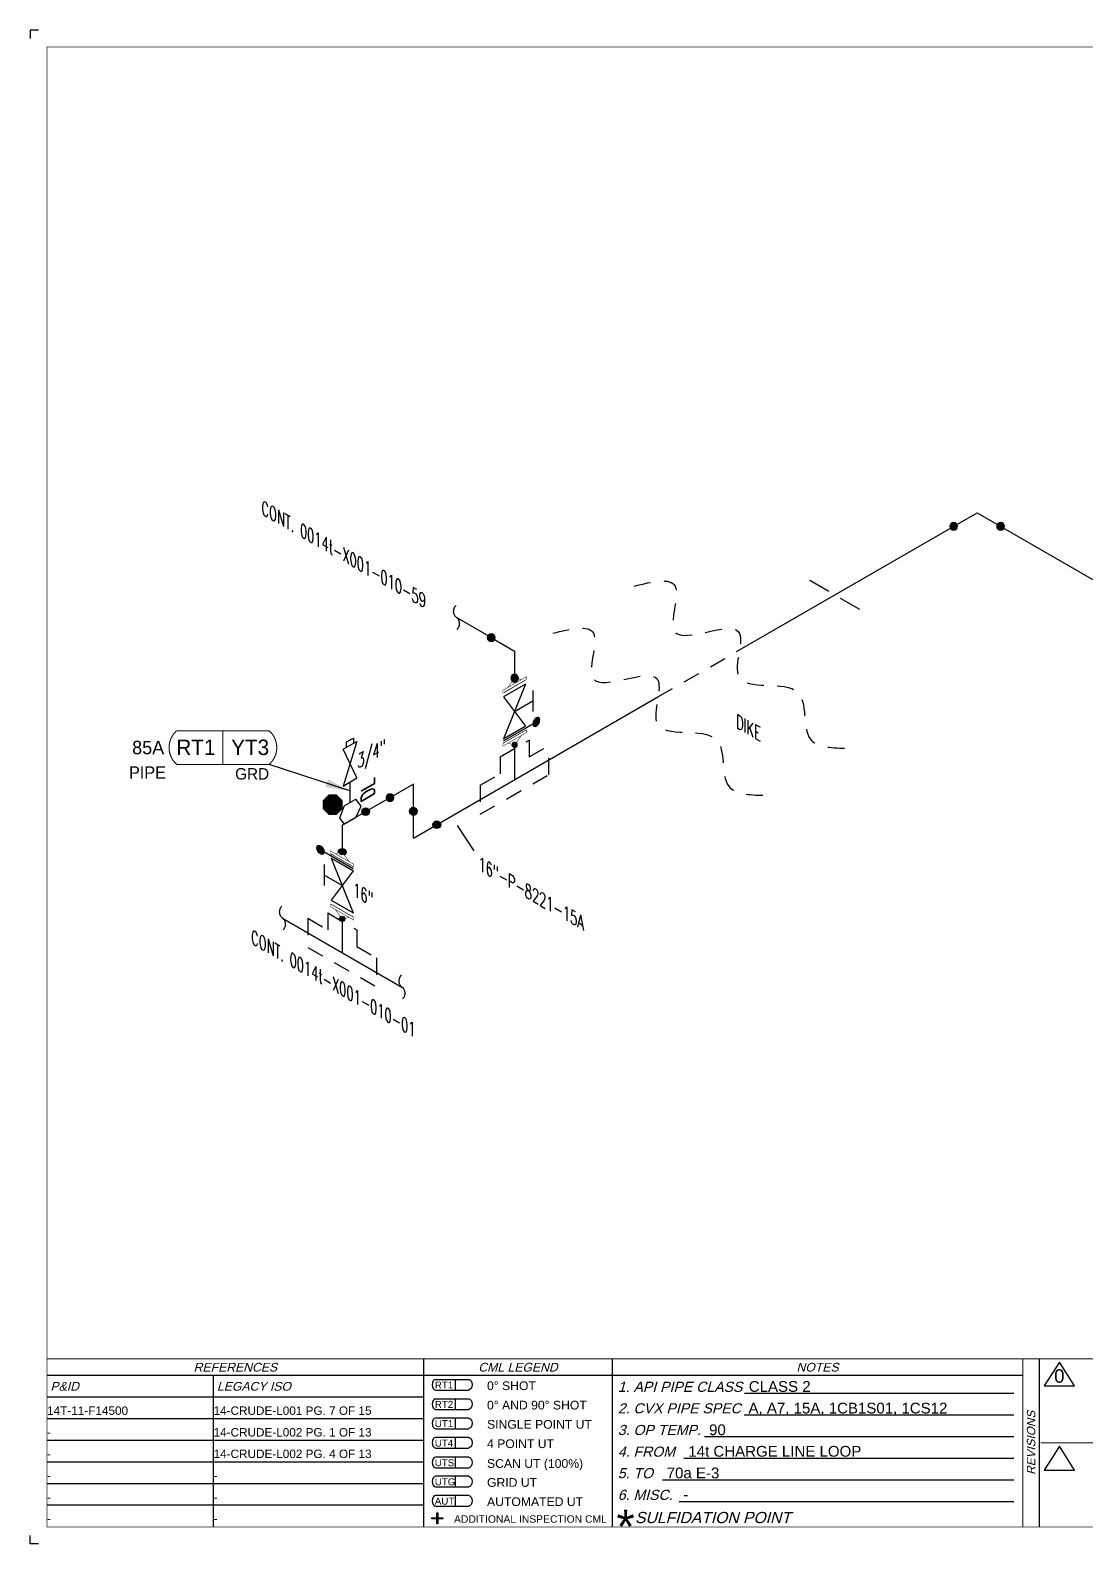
# Model space of a CAD drawing. Header units: inches. Extents: x 0 to 17.2, y 0 to 11.2.
# Drawn here: x 0 to 7.85, y 0 to 11.25 of the extents above; entities that cross this region are included whole.
import ezdxf
from ezdxf.enums import TextEntityAlignment as Align

# ---------------------------------------------------------------- set-up
doc = ezdxf.new("R2010")
doc.units = ezdxf.units.IN
doc.header["$MEASUREMENT"] = 0
doc.linetypes.add('HIDDEN2', pattern=[0.1875, 0.125, -0.0625])
for name, color, linetype in [('BORDER', 3, 'Continuous'), ('BORDERTEXT', 7, 'Continuous'), ('COMP', 1, 'Continuous'), ('Continuation', 7, 'Continuous'), ('DL', 20, 'Continuous'), ('FITTINGS', 4, 'Continuous'), ('PART_PCML', 7, 'Continuous'), ('PART_SelectedCML_RT', 132, 'Continuous'), ('PIPE-ANNO', 150, 'HIDDEN2'), ('TEXT', 7, 'Continuous'), ('UNAS.PIPE', 251, 'Continuous'), ('WELD POINTS', 41, 'Continuous')]:
    doc.layers.add(name, color=color, linetype=linetype)
doc.layers.add('PIPE', color=7, linetype='Continuous', lineweight=30)
doc.styles.add('CMLPAS', font='')
doc.styles.add('FEASStandard', font='arial.ttf')
doc.styles.add('ISO30', font='simplex.shx', dxfattribs={"width": 0.85, "oblique": 30, "height": 0.075})
doc.styles.add('PART_Standard', font='romans', dxfattribs={"width": 0.8, "height": 0.09})
doc.styles.add('Richmond', font='arial.ttf')
doc.styles.add('SIMPLEX', font='ROMANS')
doc.styles.get("Standard").update_dxf_attribs({"font": 'arial.ttf'})
doc.styles.get('CMLPAS').set_extended_font_data('Cordia New')
doc.dimstyles.get("Standard").update_dxf_attribs({"dimtxt": 0.18, "dimasz": 0.18, "dimexe": 0.18, "dimexo": 0.0625, "dimgap": 0.09, "dimtad": 0, "dimtih": 1, "dimtoh": 1, "dimdec": 4, "dimzin": 0, "dimdsep": 46, "dimtxsty": 'Standard', "dimcen": 0.09, "dimadec": 0, "dimazin": 0, "dimtfac": 1, "dimtdec": 4, "dimtofl": 0, "dimtmove": 0, "dimatfit": 3, "dimfxl": 1, "dimtolj": 1, "dimtzin": 0, "dimarcsym": 0})

# ---------------------------------------------------------------- blocks, each defined once
blk = doc.blocks.new('Border')
h = blk.add_hatch(color=256)
h.dxf.hatch_style = 1
h.paths.add_polyline_path([(3.147, 0.317), (3.11, 0.317), (3.11, 0.31), (3.147, 0.31), (3.147, 0.273), (3.154, 0.273), (3.154, 0.31), (3.191, 0.31), (3.191, 0.317), (3.154, 0.317), (3.154, 0.354), (3.147, 0.354)])
blk.add_line((5.432, 1.244), (7.435, 1.244))
for points in [[(5.43, 1.083), (7.435, 1.083)], [(5.136, 0.922), (7.435, 0.922)], [(4.982, 0.762), (7.435, 0.762)], [(4.822, 0.601), (7.435, 0.601)], [(3.147, 0.317), (3.147, 0.354), (3.154, 0.354), (3.154, 0.317)], [(4.947, 0.44), (7.435, 0.44)], [(3.147, 0.31), (3.11, 0.31), (3.11, 0.317), (3.147, 0.317)], [(3.154, 0.31), (3.154, 0.273), (3.147, 0.273), (3.147, 0.31)], [(3.154, 0.317), (3.191, 0.317), (3.191, 0.31), (3.154, 0.31)]]:
    blk.add_lwpolyline(points)
at = {"layer": 'BORDER'}
for p, q in [((7.625, 0.25), (7.625, 1.5)), ((7.5, 1.375), (0.25, 1.375)), ((1.487, 0.25), (1.487, 1.375)), ((1.487, 1.214), (0.25, 1.214)), ((3.048, 1.214), (1.487, 1.214)), ((1.487, 1.054), (0.25, 1.054)), ((3.048, 1.054), (1.487, 1.054)), ((1.487, 0.893), (0.25, 0.893)), ((3.048, 0.893), (1.487, 0.893)), ((1.487, 0.732), (0.25, 0.732)), ((3.048, 0.732), (1.487, 0.732)), ((1.487, 0.571), (0.25, 0.571)), ((3.048, 0.571), (1.487, 0.571)), ((1.487, 0.411), (0.25, 0.411)), ((3.048, 0.411), (1.487, 0.411))]:
    blk.add_line(p, q, dxfattribs=at)
at = {"layer": 'BORDER', "const_width": 0.005}
blk.add_lwpolyline([(0.25, 0.25), (17.25, 0.25), (17.25, 11.25), (0.25, 11.25)], close=True, dxfattribs=at)
at = {"layer": 'BORDER', "const_width": 0.00833}
for points in [[(17.25, 1.5), (0.25, 1.5)], [(3.048, 0.25), (3.048, 1.5)], [(4.45, 0.25), (4.45, 1.5)], [(7.5, 0.25), (7.5, 1.5)], [(7.634, 0.875), (10.375, 0.875)]]:
    blk.add_lwpolyline(points, dxfattribs=at)
at = {"layer": 'BORDERTEXT', "color": 7, "linetype": 'Continuous'}
for p, q in [((3.137, 1.346), (3.383, 1.346)), ((3.137, 1.267), (3.383, 1.267)), ((3.137, 1.202), (3.383, 1.202)), ((3.137, 1.123), (3.383, 1.123))]:
    blk.add_line(p, q, dxfattribs=at)
at = {"layer": 'BORDERTEXT'}
for p, q in [((3.283, 1.346), (3.283, 1.267)), ((3.283, 1.202), (3.283, 1.123)), ((3.283, 1.059), (3.283, 0.98)), ((3.283, 1.059), (3.283, 0.98)), ((3.283, 0.915), (3.283, 0.836)), ((3.283, 0.915), (3.283, 0.836)), ((3.283, 0.768), (3.283, 0.689)), ((3.283, 0.768), (3.283, 0.689)), ((3.283, 0.626), (3.283, 0.548)), ((3.283, 0.626), (3.283, 0.548)), ((3.283, 0.483), (3.283, 0.405)), ((3.283, 0.483), (3.283, 0.405))]:
    blk.add_line(p, q, dxfattribs=at)
at = {"layer": 'BORDERTEXT', "color": 7}
for p, q in [((3.383, 1.059), (3.137, 1.059)), ((3.137, 0.98), (3.383, 0.98)), ((3.383, 0.915), (3.137, 0.915)), ((3.137, 0.836), (3.383, 0.836)), ((3.383, 0.768), (3.137, 0.768)), ((3.137, 0.689), (3.383, 0.689)), ((3.383, 0.626), (3.137, 0.626)), ((3.137, 0.548), (3.383, 0.548)), ((3.383, 0.483), (3.137, 0.483)), ((3.137, 0.405), (3.383, 0.405))]:
    blk.add_line(p, q, dxfattribs=at)
at = {"layer": 'BORDERTEXT'}
for centre in [(3.137, 1.307), (3.137, 1.163), (3.137, 1.02), (3.137, 0.876), (3.137, 0.729), (3.137, 0.587), (3.137, 0.444)]:
    blk.add_ellipse(centre, major_axis=(0, -0.0394), ratio=0.624439, start_param=3.141593, end_param=6.283185, dxfattribs=at)
at = {"layer": 'BORDERTEXT', "extrusion": (0, 0, -1)}
for centre in [(3.383, 1.307), (3.383, 1.163), (3.383, 1.02), (3.383, 0.876), (3.383, 0.729), (3.383, 0.587), (3.383, 0.444)]:
    blk.add_ellipse(centre, major_axis=(0, -0.0394), ratio=0.624439, start_param=3.141593, end_param=6.283185, dxfattribs=at)
at = {"layer": 'BORDERTEXT', "style": 'FEASStandard', "oblique": 15}
for s, p in [('REFERENCES', (1.649, 1.437)), ('CML LEGEND', (3.749, 1.437)), ('NOTES', (5.975, 1.437))]:
    blk.add_text(s, height=0.065, dxfattribs=at).set_placement(p, align=Align.MIDDLE)
for s, p in [('P&ID', (0.275, 1.295)), ('LEGACY ISO', (1.512, 1.295))]:
    blk.add_text(s, height=0.065, dxfattribs=at).set_placement(p, align=Align.MIDDLE_LEFT)
at = {"layer": 'BORDERTEXT', "style": 'FEASStandard'}
for s, height, p in [('RT1', 0.0518, (3.131, 1.279)), ('0%%D SHOT', 0.0648, (3.519, 1.267)), ('RT2', 0.0518, (3.131, 1.135)), ('0%%D AND 90%%D SHOT', 0.0648, (3.519, 1.123)), ('UT1', 0.0518, (3.131, 0.992)), ('SINGLE POINT UT', 0.0648, (3.519, 0.98)), ('4 POINT UT', 0.0648, (3.519, 0.836)), ('UT4', 0.0518, (3.131, 0.847)), ('UTS', 0.0518, (3.131, 0.701)), ('SCAN UT (100%%%)', 0.0648, (3.519, 0.689)), ('UTG', 0.0518, (3.131, 0.559)), ('GRID UT', 0.0648, (3.519, 0.548)), ('AUT', 0.0518, (3.131, 0.416)), ('AUTOMATED UT', 0.0648, (3.519, 0.405)), ('ADDITIONAL INSPECTION CML', 0.055, (3.274, 0.281))]:
    blk.add_text(s, height=height, dxfattribs=at).set_placement(p)
at = {"layer": 'BORDERTEXT', "style": 'FEASStandard', "oblique": 15}
for s, height, p in [('1. API PIPE CLASS', 0.075, (4.491, 1.254)), ('2. CVX PIPE SPEC', 0.075, (4.491, 1.094)), ('3. OP TEMP.', 0.075, (4.491, 0.933)), ('4. FROM ', 0.075, (4.491, 0.772)), ('5. TO ', 0.075, (4.491, 0.612)), ('6. MISC. ', 0.075, (4.491, 0.451)), ('SULFIDATION POINT', 0.08333, (4.619, 0.278))]:
    blk.add_text(s, height=height, dxfattribs=at).set_placement(p)
blk.add_text('REVISIONS', height=0.0625, rotation=90, dxfattribs=at).set_placement((7.562, 0.875), align=Align.MIDDLE)
at = {"layer": 'BORDERTEXT', "insert": (4.481, 0.378), "char_height": 0.25, "attachment_point": 1, "style": 'FEASStandard'}
blk.add_mtext('*', dxfattribs=at)
blk = doc.blocks.new('BORDER TEXT')
at = {"layer": 'BORDERTEXT'}
for tag, p, height, style in [('API_PIPE_CLASS', (5.464, 1.254), 0.08, 'Richmond'), ('MATERIAL1', (12.263, 1.211), 0.08, 'Richmond'), ('P&ID_#1', (0.25, 1.083), 0.0625, 'FEASStandard'), ('LINE_#1', (1.487, 1.083), 0.0625, 'FEASStandard'), ('CVX_PIPE_SPEC', (5.462, 1.093), 0.08, 'Richmond'), ('OP_TEMP', (5.169, 0.932), 0.08, 'Richmond'), ('MATERIAL2', (12.263, 1.04), 0.08, 'Richmond'), ('P&ID_#2', (0.25, 0.922), 0.0625, 'FEASStandard'), ('LINE_#2', (1.487, 0.922), 0.0625, 'FEASStandard'), ('MATERIAL3', (12.263, 0.868), 0.08, 'Richmond'), ('P&ID_#3', (0.25, 0.762), 0.0625, 'FEASStandard'), ('LINE_#3', (1.487, 0.762), 0.0625, 'FEASStandard'), ('FROM', (5.015, 0.772), 0.08, 'Richmond'), ('TO', (4.854, 0.611), 0.08, 'Richmond'), ('MATERIAL4', (12.263, 0.696), 0.08, 'Richmond'), ('P&ID_#4', (0.25, 0.601), 0.0625, 'FEASStandard'), ('LINE_#4', (1.487, 0.601), 0.0625, 'FEASStandard'), ('MATERIAL5', (12.263, 0.525), 0.08, 'Richmond'), ('P&ID_#5', (0.25, 0.44), 0.0625, 'FEASStandard'), ('LINE_#5', (1.487, 0.44), 0.0625, 'FEASStandard'), ('MISC', (4.979, 0.451), 0.08, 'Richmond'), ('INSULATION', (12.928, 0.414), 0.0625, 'FEASStandard'), ('P&ID_#6', (0.25, 0.28), 0.0625, 'FEASStandard'), ('LINE_#6', (1.487, 0.28), 0.0625, 'FEASStandard'), ('PWHT', (12.928, 0.281), 0.0625, 'FEASStandard')]:
    blk.add_attdef(tag, p, '', height=height, dxfattribs=dict(at, style=style))
at = {"layer": 'BORDERTEXT', "style": 'FEASStandard'}
for tag, p in [('DR.BY', (11.075, 0.562)), ('DR.BY_DATE', (11.95, 0.562)), ('CHK_BY', (11.075, 0.354)), ('CHK._BY_DATE', (11.95, 0.354))]:
    blk.add_attdef(tag, text='', height=0.1, dxfattribs=at).set_placement(p, align=Align.MIDDLE_CENTER)
at = {"layer": 'BORDERTEXT', "style": 'PART_Standard', "width": 0.8}
for tag, p in [('PLANT_NUMBER', (13.938, 0.384)), ('SYSTEM_NUMBER', (14.812, 0.384)), ('CIRCUIT_NUMBER', (15.688, 0.384)), ('SHEET_NUMBER', (16.5, 0.384)), ('REVISION', (17.062, 0.384))]:
    blk.add_attdef(tag, text='', height=0.15, dxfattribs=at).set_placement(p, align=Align.MIDDLE_CENTER)
blk = doc.blocks.new('2_ELBOW_WELD_30')
at = {"linetype": 'ByBlock', "lineweight": -2}
h = blk.add_hatch(color=0, dxfattribs=at)
edge = h.paths.add_edge_path()
edge.add_arc((0.174, 0.1), 0.0286, 0, 360)
h = blk.add_hatch(color=0, dxfattribs=at)
edge = h.paths.add_edge_path()
edge.add_arc((0, -0.201), 0.0286, 0, 360)
at = {"color": 0, "linetype": 'ByBlock', "lineweight": -2}
for centre in [(0.174, 0.1), (0, -0.201)]:
    blk.add_circle(centre, 0.0286, dxfattribs=at)
blk = doc.blocks.new('4_SUPPORT_I-BEAM_30')
at = {"color": 0, "linetype": 'ByBlock', "lineweight": -2}
for p, q in [((-0.044, 0.025), (-0.186, 0.107)), ((0.186, -0.107), (0.044, -0.025))]:
    blk.add_line(p, q, dxfattribs=at)
blk = doc.blocks.new('1_Text_330')
at = {"layer": 'TEXT', "style": 'PART_Standard', "oblique": 330, "width": 0.8}
blk.add_attdef('3/4"', (0, 0), '', height=0.09, rotation=330, dxfattribs=at)
blk = doc.blocks.new('1_BREAK-PIPE_PIPE_00')
at = {"color": 0, "linetype": 'ByBlock', "lineweight": -2}
for centre, major_axis in [((0.03, -0.092), (0, 0.101)), ((-0.03, 0.092), (0, -0.101))]:
    blk.add_ellipse(centre, major_axis=major_axis, ratio=0.711978, start_param=0.427466, end_param=3.141593, dxfattribs=at)
blk = doc.blocks.new('1_Tilde_00')
at = {"layer": 'PIPE-ANNO', "xscale": -0.5000000000000001, "yscale": 0.5, "zscale": 0.5}
blk.add_blockref('1_BREAK-PIPE_PIPE_00', (0, 0), dxfattribs=at)
blk = doc.blocks.new('1_Cont_330')
at = {"layer": 'Continuation', "style": 'PART_Standard', "oblique": 330, "width": 0.8}
blk.add_attdef('CONT.', (0, 0), '', height=0.09, rotation=330, dxfattribs=at)
blk = doc.blocks.new('2_ELBOW_WELD_330')
at = {"linetype": 'ByBlock', "lineweight": -2}
h = blk.add_hatch(color=0, dxfattribs=at)
edge = h.paths.add_edge_path()
edge.add_arc((0.174, -0.1), 0.0286, 0, 360)
h = blk.add_hatch(color=0, dxfattribs=at)
edge = h.paths.add_edge_path()
edge.add_arc((0, -0.201), 0.0286, 0, 360)
at = {"color": 0, "linetype": 'ByBlock', "lineweight": -2}
for centre in [(0.174, -0.1), (0, -0.201)]:
    blk.add_circle(centre, 0.0286, dxfattribs=at)
blk = doc.blocks.new('3_VALVE_FLANGE_GATE_30')
at = {"color": 0, "linetype": 'ByBlock', "lineweight": -2}
blk.add_wipeout([(-0.162, -0.187), (-0.135, -0.172), (0, 0), (0.135, -0.016), (0.162, 0), (0.162, 0.187), (0.135, 0.172), (0, 0), (-0.135, 0.016), (-0.162, 0)], dxfattribs=at)
for p, q in [((0.135, 0.172), (-0.135, -0.172)), ((0.068, 0.195), (-0.068, 0.117)), ((0, 0), (0, 0.156)), ((0.135, 0.172), (0.135, -0.016)), ((0.162, 0.187), (0.162, 0)), ((-0.162, 0), (-0.162, -0.187)), ((-0.135, 0.016), (-0.135, -0.172)), ((0.135, -0.016), (-0.135, 0.016))]:
    blk.add_line(p, q, dxfattribs=at)
blk = doc.blocks.new('O-let 1')
at = {"layer": 'FITTINGS', "linetype": 'ByBlock'}
for p, q in [((-0.044, -0.025), (0.044, 0.025)), ((0.083, -0.026), (0.044, 0.025)), ((-0.044, -0.025), (-0.077, -0.115)), ((-0.043, -0.16), (0.044, -0.11)), ((0.044, -0.11), (0.083, -0.026)), ((-0.077, -0.115), (-0.043, -0.16))]:
    blk.add_line(p, q, dxfattribs=at)
blk = doc.blocks.new('Bleeder Valve 3')
at = {"layer": 'FITTINGS', "linetype": 'ByBlock'}
for p, q in [((0.051, 0.302), (-0.051, -0.03)), ((-0.051, 0.243), (0, 0.273)), ((0.051, 0.03), (-0.051, 0.243)), ((-0.026, 0.298), (0.025, 0.327)), ((-0.026, 0.258), (-0.026, 0.298)), ((0, 0.273), (0.051, 0.302)), ((0.025, 0.327), (0.025, 0.287)), ((-0.051, -0.03), (0.051, 0.03))]:
    blk.add_line(p, q, dxfattribs=at)
blk = doc.blocks.new('Bleeder 3')
at = {"layer": 'PIPE', "linetype": 'Continuous'}
blk.add_line((0, 0.135), (0, 0.288), dxfattribs=at)
for name, p in [('Bleeder Valve 3', (0, 0.288)), ('O-let 1', (0, 0.135))]:
    blk.add_blockref(name, p)
blk = doc.blocks.new('DL_Vert_330')
at = {"layer": 'DL', "style": 'ISO30', "oblique": 330, "width": 0.85}
blk.add_text('DL', height=0.1, rotation=90, dxfattribs=at).set_placement((0, 0))
blk = doc.blocks.new('1_Text_30')
at = {"layer": 'TEXT', "style": 'PART_Standard', "oblique": 30, "width": 0.8}
blk.add_attdef('TEXT', (0, 0), '', height=0.09, rotation=30, dxfattribs=at)
blk = doc.blocks.new('AM9A04')
at = {"linetype": 'Continuous', "const_width": 0.01}
blk.add_lwpolyline([(0, -0.289), (0, 0.289), (-0.05, 0.318), (-0.05, -0.26)], close=True, dxfattribs=at)
at = {"const_width": 0.01}
blk.add_lwpolyline([(-0.05, -0.144), (-0.15, 0.087), (-0.05, 0.202)], dxfattribs=at)
blk = doc.blocks.new('4_FLANGE_WELD_SINGLE')
blk.add_wipeout([(0, 0), (0.01, -0.052), (-0.01, -0.087), (0.01, -0.087), (0.11, 0.087), (0.09, 0.087), (0.07, 0.052)]).dxf.layer = 'COMP'
at = {"layer": 'WELD POINTS'}
h = blk.add_hatch(color=256, dxfattribs=at)
h.dxf.hatch_style = 1
h.paths.add_polyline_path([(-0.02, 0, 1), (0.019, 0, 1)])
blk.add_circle((0, 0), 0.0195, dxfattribs=at)
at = {"layer": 'COMP', "xscale": -0.3466300616258731, "yscale": 0.3466300616258731, "zscale": 0.3466300616258731, "rotation": 150}
blk.add_blockref('AM9A04', (0.06, 0), dxfattribs=at)
blk = doc.blocks.new('2_BLIND_THREAD_PADDLE_30')
blk.add_wipeout([(-0.014, 0.086), (0.014, 0.102), (0.014, -0.086), (-0.014, -0.102)])
at = {"linetype": 'ByBlock', "lineweight": -2}
h = blk.add_hatch(color=0, dxfattribs=at)
edge = h.paths.add_edge_path()
edge.add_ellipse((0, 0.187), major_axis=(-0.0185, -0.032), ratio=0.57735, start_angle=0, end_angle=360)
at = {"color": 0, "linetype": 'ByBlock', "lineweight": -2}
for p, q in [((0, -0.094), (0, 0.157)), ((-0.014, -0.102), (-0.014, 0.086)), ((0.014, -0.086), (0.014, 0.102))]:
    blk.add_line(p, q, dxfattribs=at)
blk.add_ellipse((0, 0.187), major_axis=(-0.0185, -0.032), ratio=0.57735, dxfattribs=at)
blk = doc.blocks.new('PART_PCML')
blk.add_hatch(color=0).paths.add_polyline_path([(-0.07, -0.029), (-0.029, -0.07), (0.029, -0.07), (0.07, -0.029), (0.07, 0.029), (0.029, 0.07), (-0.029, 0.07), (-0.07, 0.029)])
at = {"color": 7, "const_width": 0.009}
blk.add_lwpolyline([(-0.07, 0.029), (-0.029, 0.07), (0.029, 0.07), (0.07, 0.029), (0.07, -0.029), (0.029, -0.07), (-0.029, -0.07), (-0.07, -0.029), (-0.07, 0.029), (-0.029, 0.07)], dxfattribs=at)
at = {"color": 18, "true_color": 0x000000}
blk.add_lwpolyline([(-0.029, 0.07), (-0.07, 0.029), (-0.07, -0.029), (-0.029, -0.07), (0.029, -0.07), (0.07, -0.029), (0.07, 0.029), (0.029, 0.07)], close=True, dxfattribs=at)
at = {"color": 7, "true_color": 0xffffff, "style": 'SIMPLEX', "width": 0.8, "flags": 1}
for tag, p in [('CIRCUIT', (-0.094, 0.089)), ('DM', (-0.053, -0.133)), ('TYPE', (-0.075, -0.204))]:
    blk.add_attdef(tag, p, '', height=0.0586, dxfattribs=at)
at = {"color": 7, "true_color": 0xffffff, "style": 'SIMPLEX', "width": 0.8}
blk.add_attdef('DMDISP', text='', height=0.0586, dxfattribs=at).set_placement((0, 0), align=Align.MIDDLE_CENTER)
blk = doc.blocks.new('CMLPAS')
at = {"const_width": 0.008}
blk.add_lwpolyline([(0.063, 0.125, 0.454441), (0.063, -0.125), (0.75, -0.125, 0.454441), (0.75, 0.125)], format="xyb", close=True, dxfattribs=at)
blk.add_lwpolyline([(0.406, -0.125), (0.406, 0.125)], dxfattribs=at)
at = {"style": 'CMLPAS', "flags": 1}
for tag, p in [('STATE', (0.75, 0.623)), ('DL', (0.75, 0.482)), ('CIRCUIT', (0.75, 0.341)), ('SUBSINTERVAL(MONTHS)', (-0.025, -0.335)), ('OLD_ID', (0.75, -0.337)), ('OLD_NDE', (0.75, -0.478)), ('OLD_ENTY', (0.741, -0.636)), ('SIZE', (0.747, -0.761)), ('SPEC', (0.747, -0.902)), ('JUSTIFY', (0.747, -1.043)), ('COMMENTS', (0.747, -1.185)), ('OLD_ASSET', (0.75, -1.326)), ('SCHED', (0.737, -1.469)), ('NOM_THICK', (0.752, -1.61)), ('CORR_ALLOW', (0.763, -1.745)), ('TML_STATUS', (0.772, -1.878)), ('FLOW_ORDER', (0.778, -2.13))]:
    blk.add_attdef(tag, text='', height=0.1, dxfattribs=at).set_placement(p, align=Align.MIDDLE_RIGHT)
at = {"style": 'CMLPAS'}
for tag, height, p in [('CHILD', 0.25, (0.75, 0.269)), ('###', 0.115, (0.75, 0.002)), ('ACCESS', 0.085, (0.75, -0.195))]:
    blk.add_attdef(tag, text='', height=height, dxfattribs=at).set_placement(p, align=Align.MIDDLE_RIGHT)
at = {"color": 152, "style": 'CMLPAS'}
for tag, height, p in [('SPECIAL', 0.085, (0.405, 0.19)), ('DM-TYPE', 0.1, (-0.03, 0)), ('COMP', 0.09, (-0.017, -0.185))]:
    blk.add_attdef(tag, text='', height=height, dxfattribs=at).set_placement(p, align=Align.MIDDLE_RIGHT)
at = {"style": 'CMLPAS'}
blk.add_attdef('NDE', text='', height=0.115, dxfattribs=at).set_placement((0.206, 0.002), align=Align.MIDDLE_CENTER)

msp = doc.modelspace()

# ---------------------------------------------------------------- linework, layer by layer
for p, q in [((0, 11.25), (0, 11.188)), ((0.062, 11.25), (0, 11.25)), ((0, 0), (0, 0.062)), ((0.062, 0), (0, 0))]:
    msp.add_line(p, q)
at = {"layer": 'BORDERTEXT'}
for points in [[(7.647, 1.349), (7.534, 1.173), (7.76, 1.173)], [(7.647, 0.724), (7.534, 0.548), (7.76, 0.548)]]:
    msp.add_lwpolyline(points, close=True, dxfattribs=at)
at = {"layer": 'FITTINGS', "linetype": 'HIDDEN2'}
for p, q in [((3.707, 5.973), (3.707, 5.849)), ((3.491, 5.849), (3.491, 5.724)), ((3.344, 5.639), (3.491, 5.724)), ((3.344, 5.423), (3.853, 5.717)), ((3.344, 5.639), (3.344, 5.423)), ((2.063, 4.649), (2.21, 4.564)), ((2.063, 4.649), (2.063, 4.433)), ((2.21, 4.689), (2.21, 4.564)), ((2.21, 4.689), (2.426, 4.564)), ((2.426, 4.564), (2.426, 4.44)), ((2.063, 4.433), (2.573, 4.139)), ((2.426, 4.44), (2.573, 4.355)), ((2.573, 4.355), (2.573, 4.139))]:
    msp.add_line(p, q, dxfattribs=at)
at = {"layer": 'PIPE'}
for p, q in [((5.271, 6.644), (7.036, 7.663)), ((7.036, 7.663), (9.201, 6.413)), ((2.847, 5.244), (4.664, 6.294)), ((3.599, 5.939), (3.599, 5.678)), ((2.847, 5.646), (2.318, 5.341)), ((2.847, 5.244), (2.847, 5.646)), ((2.318, 5.341), (2.318, 4.394))]:
    msp.add_line(p, q, dxfattribs=at)
at = {"layer": 'PIPE', "linetype": 'HIDDEN2'}
msp.add_line((4.664, 6.294), (5.271, 6.644), dxfattribs=at)
at = {"layer": 'PIPE-ANNO'}
for points in [[(4.488, 7.118), (4.791, 7.118), (4.791, 6.778), (5.264, 6.778), (5.264, 6.447), (5.703, 6.329), (5.796, 5.982), (6.053, 5.913)], [(3.882, 6.768), (4.185, 6.768), (4.185, 6.428), (4.658, 6.428), (4.658, 6.097), (5.097, 5.979), (5.19, 5.632), (5.447, 5.563)]]:
    msp.add_spline(points, degree=3, dxfattribs=at)
at = {"layer": 'UNAS.PIPE'}
for p, q in [((3.425, 6.736), (3.167, 6.885)), ((3.425, 6.736), (3.599, 6.635)), ((3.599, 6.635), (3.599, 5.939)), ((3.173, 5.338), (3.296, 5.151)), ((1.874, 4.651), (2.762, 4.138))]:
    msp.add_line(p, q, dxfattribs=at)

# ---------------------------------------------------------------- block references
for p, values in [((1.718, 7.655), {'CONT.': 'CONT. 0014t-X001-010-59'}), ((1.641, 4.464), {'CONT.': 'CONT. 0014t-X001-010-01'})]:
    msp.add_blockref('1_Cont_330', p).add_auto_attribs(values)
for p in [(3.167, 6.885), (1.874, 4.651), (2.762, 4.138)]:
    msp.add_blockref('1_Tilde_00', p)
at = {"layer": 'BORDER'}
msp.add_blockref('Border', (-0.125, -0.125), dxfattribs=at)
at = {"layer": 'BORDERTEXT'}
ref = msp.add_blockref('BORDER TEXT', (-0.125, -0.125), dxfattribs=at)
ref.add_attrib('MISC', '-', (4.854, 0.326), dxfattribs={"height": 0.08, "style": 'Richmond'})
ref.add_attrib('TO', '70a E-3', (4.729, 0.486), dxfattribs={"height": 0.08, "style": 'Richmond'})
ref.add_attrib('FROM', '14t CHARGE LINE LOOP', (4.89, 0.647), dxfattribs={"height": 0.08, "style": 'Richmond'})
ref.add_attrib('OP_TEMP', '90', (5.044, 0.807), dxfattribs={"height": 0.08, "style": 'Richmond'})
ref.add_attrib('CVX_PIPE_SPEC', 'A, A7, 15A, 1CB1S01, 1CS12', (5.337, 0.968), dxfattribs={"height": 0.08, "style": 'Richmond'})
ref.add_attrib('API_PIPE_CLASS', 'CLASS 2', (5.339, 1.129), dxfattribs={"height": 0.08, "style": 'Richmond'})
ref.add_attrib('LINE_#6', '-', (1.362, 0.155), dxfattribs={"height": 0.0625, "style": 'FEASStandard'})
ref.add_attrib('LINE_#5', '-', (1.362, 0.315), dxfattribs={"height": 0.0625, "style": 'FEASStandard'})
ref.add_attrib('LINE_#4', '-', (1.362, 0.476), dxfattribs={"height": 0.0625, "style": 'FEASStandard'})
ref.add_attrib('LINE_#3', '14-CRUDE-L002 PG. 4 OF 13', (1.362, 0.637), dxfattribs={"height": 0.0625, "style": 'FEASStandard'})
ref.add_attrib('LINE_#2', '14-CRUDE-L002 PG. 1 OF 13', (1.362, 0.797), dxfattribs={"height": 0.0625, "style": 'FEASStandard'})
ref.add_attrib('LINE_#1', '14-CRUDE-L001 PG. 7 OF 15', (1.362, 0.958), dxfattribs={"height": 0.0625, "style": 'FEASStandard'})
ref.add_attrib('P&ID_#6', '-', (0.125, 0.155), dxfattribs={"height": 0.0625, "style": 'FEASStandard'})
ref.add_attrib('P&ID_#5', '-', (0.125, 0.315), dxfattribs={"height": 0.0625, "style": 'FEASStandard'})
ref.add_attrib('P&ID_#4', '-', (0.125, 0.476), dxfattribs={"height": 0.0625, "style": 'FEASStandard'})
ref.add_attrib('P&ID_#3', '-', (0.125, 0.637), dxfattribs={"height": 0.0625, "style": 'FEASStandard'})
ref.add_attrib('P&ID_#2', '-', (0.125, 0.797), dxfattribs={"height": 0.0625, "style": 'FEASStandard'})
ref.add_attrib('P&ID_#1', '14T-11-F14500', (0.125, 0.958), dxfattribs={"height": 0.0625, "style": 'FEASStandard'})
at = {"layer": 'DL'}
msp.add_blockref('DL_Vert_330', (2.558, 5.561), dxfattribs=at)
at = {"layer": 'FITTINGS'}
for name, p in [('4_SUPPORT_I-BEAM_30', (5.978, 7.052)), ('Bleeder 3', (2.376, 5.374))]:
    msp.add_blockref(name, p, dxfattribs=at)
at = {"layer": 'PART_PCML', "color": 13}
msp.add_blockref('PART_PCML', (2.247, 5.494), dxfattribs=at).add_auto_attribs({'DMDISP': '85A'})
at = {"layer": 'PART_SelectedCML_RT'}
msp.add_blockref('CMLPAS', (1.025, 5.918), dxfattribs=at).add_auto_attribs({'###': 'YT3', 'NDE': 'RT1', 'DM-TYPE': '85A', 'COMP': 'PIPE', 'ACCESS': 'GRD'})
at = {"layer": 'TEXT'}
for name, p, values in [('1_Text_330', (5.244, 6.068), {'3/4"': 'DIKE'}), ('1_Text_30', (2.431, 5.76), {'TEXT': '3/4"'}), ('1_Text_330', (3.33, 5.01), {'3/4"': '16"-P-8221-15A'})]:
    msp.add_blockref(name, p, dxfattribs=at).add_auto_attribs(values)
at = {"layer": 'WELD POINTS', "xscale": -1, "rotation": 59.99999999999994}
msp.add_blockref('2_ELBOW_WELD_30', (7.036, 7.663), dxfattribs=at)
at = {"layer": 'WELD POINTS', "xscale": -1}
msp.add_blockref('2_ELBOW_WELD_330', (2.847, 5.646), dxfattribs=at)
at = {"layer": 'WELD POINTS', "rotation": 120}
msp.add_blockref('2_ELBOW_WELD_330', (2.847, 5.244), dxfattribs=at)
at = {"layer": 'WELD POINTS'}
msp.add_blockref('2_ELBOW_WELD_30', (2.318, 5.341), dxfattribs=at)

# ---------------------------------------------------------------- texts
at = {"layer": 'BORDERTEXT', "style": 'FEASStandard'}
msp.add_attdef('0', text='', height=0.1, dxfattribs=at).set_placement((7.647, 1.247), align=Align.MIDDLE_CENTER)

# ---------------------------------------------------------------- leaders
at = {"layer": 'PART_SelectedCML_RT'}
msp.add_leader([(2.375, 5.596), (1.775, 5.793)], dimstyle='Standard', dxfattribs=at)

# ---------------------------------------------------------------- next in the draw order: block references
at = {"layer": 'FITTINGS', "xscale": -1, "yscale": -1, "rotation": 239.9999999999999}
msp.add_blockref('3_VALVE_FLANGE_GATE_30', (2.318, 4.892), dxfattribs=at)
at = {"layer": 'UNAS.PIPE', "yscale": -1, "rotation": 120}
msp.add_blockref('3_VALVE_FLANGE_GATE_30', (3.599, 6.187), dxfattribs=at)

# ---------------------------------------------------------------- next in the draw order: linework, layer by layer
at = {"layer": 'FITTINGS', "linetype": 'HIDDEN2'}
for p, q in [((3.491, 5.849), (3.707, 5.973)), ((3.707, 5.849), (3.853, 5.933)), ((3.853, 5.717), (3.853, 5.933))]:
    msp.add_line(p, q, dxfattribs=at)

# ---------------------------------------------------------------- next in the draw order: block references
at = {"rotation": 89.99999999999991}
msp.add_blockref('4_FLANGE_WELD_SINGLE', (2.318, 4.645), dxfattribs=at)
at = {"layer": 'FITTINGS', "rotation": 59.99999999999999}
msp.add_blockref('2_BLIND_THREAD_PADDLE_30', (2.318, 5.064), dxfattribs=at)

# ---------------------------------------------------------------- next in the draw order: wipeouts: each hides what was drawn before it
msp.add_wipeout([(3.599, 6.434), (3.651, 6.424), (3.685, 6.444), (3.685, 6.424), (3.512, 6.324), (3.512, 6.344), (3.547, 6.364)]).dxf.layer = 'COMP'

# ---------------------------------------------------------------- next in the draw order: hatches: boundary and pattern name
at = {"layer": 'UNAS.PIPE'}
h = msp.add_hatch(color=256, dxfattribs=at)
h.dxf.hatch_style = 1
h.paths.add_polyline_path([(3.599, 6.454, -1), (3.599, 6.415, -1)])

# ---------------------------------------------------------------- next in the draw order: linework, layer by layer
msp.add_circle((3.599, 6.434), 0.0195, dxfattribs=at)

# ---------------------------------------------------------------- next in the draw order: block references
at = {"rotation": 270}
msp.add_blockref('4_FLANGE_WELD_SINGLE', (2.318, 5.14), dxfattribs=at)
at = {"layer": 'TEXT'}
msp.add_blockref('1_Text_330', (2.4, 4.817), dxfattribs=at).add_auto_attribs({'3/4"': '16"'})
at = {"layer": 'UNAS.PIPE', "xscale": -1}
msp.add_blockref('2_ELBOW_WELD_30', (3.599, 6.635), dxfattribs=at)
at = {"layer": 'UNAS.PIPE', "xscale": 0.3466300616258732, "yscale": 0.3466300616258732, "zscale": 0.3466300616258732, "rotation": 299.9999999999999}
msp.add_blockref('AM9A04', (3.599, 6.374), dxfattribs=at)
at = {"layer": 'UNAS.PIPE', "xscale": -1, "rotation": 300.0000000000001}
msp.add_blockref('2_BLIND_THREAD_PADDLE_30', (3.599, 6.015), dxfattribs=at)

# ---------------------------------------------------------------- next in the draw order: block references
at = {"xscale": -1, "rotation": 270.0000000000001}
msp.add_blockref('4_FLANGE_WELD_SINGLE', (3.599, 5.939), dxfattribs=at)

doc.saveas('drawing.dxf')
